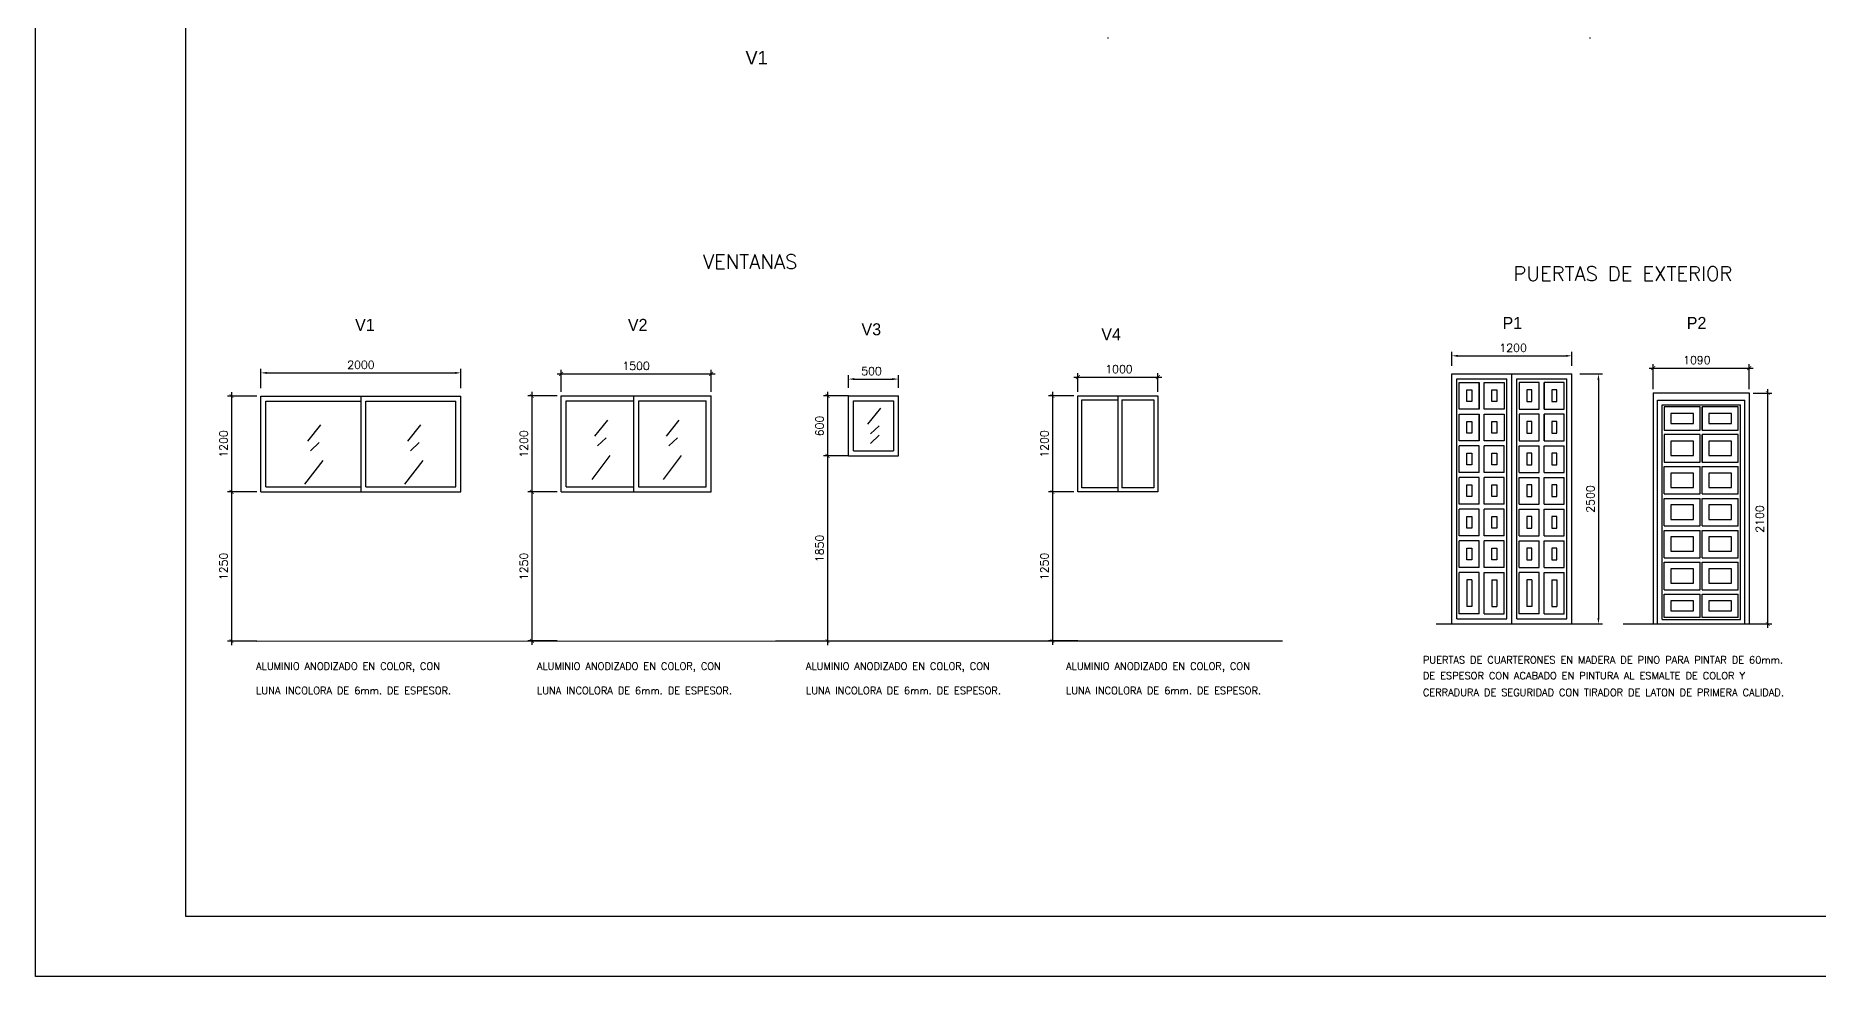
# Model space of a CAD drawing. Header units: millimetres. Extents: x -4480 to 40070, y -12931 to 18569.
# Drawn here: x -4480 to 17800, y -12931 to -1172 of the extents above; entities that cross this region are included whole.
import ezdxf

# ---------------------------------------------------------------- set-up
doc = ezdxf.new("R2010")
doc.units = ezdxf.units.MM
doc.linetypes.add('CYPELINEA', pattern=[0])
for name, color, linetype in [('0-PLANTA', 1, 'Continuous'), ('015', 1, 'Continuous'), ('07', 6, 'Continuous'), ('CALIDADES', 7, 'Continuous'), ('CAPA1', 1, 'Continuous'), ('CAPA2', 2, 'Continuous'), ('CARPINTERIA', 1, 'Continuous'), ('MOBILIARIO', 2, 'Continuous'), ('PILAR_EJES', 1, 'CYPELINEA')]:
    doc.layers.add(name, color=color, linetype=linetype)
doc.styles.add('ROMANS', font='romans.shx')
doc.styles.add('SIMPLEX', font='SIMPLEX.shx', dxfattribs={"height": 40})
doc.styles.get("Standard").update_dxf_attribs({"font": 'romans.shx'})
doc.styles.add('STYLE1', font='')
doc.styles.get('STYLE1').set_extended_font_data('Univers')
doc.dimstyles.new('50', dxfattribs={"dimscale": 50, "dimtxt": 2, "dimasz": 1.5, "dimexe": 1, "dimexo": 2, "dimgap": 1, "dimtad": 1, "dimdec": 0, "dimzin": 12, "dimdsep": 46, "dimtxsty": 'ROMANS', "dimcen": 2.5, "dimclrd": 1, "dimclre": 1, "dimclrt": 2, "dimadec": 0, "dimazin": 0, "dimtfac": 1, "dimtmove": 0, "dimatfit": 3, "dimfxl": 1, "dimtolj": 1, "dimtzin": 12, "dimarcsym": 0})
doc.dimstyles.get("Standard").update_dxf_attribs({"dimscale": 50, "dimtxt": 2, "dimasz": 1, "dimexe": 1, "dimexo": 1, "dimgap": 1, "dimtad": 1, "dimdec": 0, "dimzin": 0, "dimdsep": 46, "dimtxsty": 'Standard', "dimblk1": 'ARCHTICK', "dimblk2": 'ARCHTICK', "dimsah": 1, "dimcen": 1, "dimdle": 1, "dimclrd": 1, "dimclre": 1, "dimclrt": 2, "dimadec": 0, "dimazin": 0, "dimtfac": 1, "dimtdec": 0, "dimtmove": 0, "dimatfit": 3, "dimldrblk": 'ARCHTICK', "dimfxl": 1, "dimtolj": 1, "dimtzin": 0, "dimarcsym": 0})

# ---------------------------------------------------------------- blocks, each defined once
blk = doc.blocks.new('_ARCHTICK')
at = {"color": 0, "linetype": 'ByBlock', "const_width": 0.15}
blk.add_lwpolyline([(-0.5, -0.5), (0.5, 0.5)], dxfattribs=at)
blk = doc.blocks.new('*D17')
at = {"color": 1, "lineweight": -2}
for p, q in [((2037, -5400), (4012, -5400)), ((2087, -5626), (2087, -5350)), ((3962, -5626), (3962, -5350))]:
    blk.add_line(p, q, dxfattribs=at)
at = {"layer": 'Defpoints', "color": 0}
for p in [(3962, -5400), (2087, -5676), (3962, -5676)]:
    blk.add_point(p, dxfattribs=at)
at = {"color": 1, "lineweight": -2, "xscale": 50, "yscale": 50, "zscale": 50, "rotation": 180}
blk.add_blockref('_ARCHTICK', (2087, -5400), dxfattribs=at)
at = {"color": 1, "lineweight": -2, "xscale": 50, "yscale": 50, "zscale": 50}
blk.add_blockref('_ARCHTICK', (3962, -5400), dxfattribs=at)
at = {"color": 2, "insert": (3024, -5300), "char_height": 100, "attachment_point": 5}
blk.add_mtext('\\A1;1500', dxfattribs=at)
blk = doc.blocks.new('*D18')
at = {"color": 1, "lineweight": -2}
for p, q in [((2037, -5676), (1671, -5676)), ((1721, -5626), (1721, -6925)), ((2037, -6875), (1671, -6875))]:
    blk.add_line(p, q, dxfattribs=at)
at = {"layer": 'Defpoints', "color": 0}
for p in [(2087, -5676), (1721, -6875), (2087, -6875)]:
    blk.add_point(p, dxfattribs=at)
at = {"color": 1, "lineweight": -2, "xscale": 50, "yscale": 50, "zscale": 50}
for p, rotation in [((1721, -5676), 90), ((1721, -6875), 270)]:
    blk.add_blockref('_ARCHTICK', p, dxfattribs=dict(at, rotation=rotation))
at = {"color": 2, "insert": (1621, -6276), "char_height": 100, "attachment_point": 5, "rotation": 90}
blk.add_mtext('\\A1;1200', dxfattribs=at)
blk = doc.blocks.new('*D19')
at = {"color": 1, "lineweight": -2}
for p, q in [((5678, -5676), (5367, -5676)), ((5417, -5626), (5417, -6476)), ((5678, -6426), (5367, -6426))]:
    blk.add_line(p, q, dxfattribs=at)
at = {"layer": 'Defpoints', "color": 0}
for p in [(5728, -5676), (5417, -6426), (5728, -6426)]:
    blk.add_point(p, dxfattribs=at)
at = {"color": 1, "lineweight": -2, "xscale": 50, "yscale": 50, "zscale": 50}
for p, rotation in [((5417, -5676), 90), ((5417, -6426), 270)]:
    blk.add_blockref('_ARCHTICK', p, dxfattribs=dict(at, rotation=rotation))
at = {"color": 2, "insert": (5317, -6051), "char_height": 100, "attachment_point": 5, "rotation": 90}
blk.add_mtext('\\A1;600', dxfattribs=at)
blk = doc.blocks.new('*D20')
at = {"color": 1, "lineweight": -2}
for p, q in [((2037, -6876), (1671, -6876)), ((1721, -6826), (1721, -8788)), ((2037, -8738), (1671, -8738))]:
    blk.add_line(p, q, dxfattribs=at)
at = {"layer": 'Defpoints', "color": 0}
for p in [(2087, -6876), (1721, -8738), (2087, -8738)]:
    blk.add_point(p, dxfattribs=at)
at = {"color": 1, "lineweight": -2, "xscale": 50, "yscale": 50, "zscale": 50}
for p, rotation in [((1721, -6876), 90), ((1721, -8738), 270)]:
    blk.add_blockref('_ARCHTICK', p, dxfattribs=dict(at, rotation=rotation))
at = {"color": 2, "insert": (1621, -7807), "char_height": 100, "attachment_point": 5, "rotation": 90}
blk.add_mtext('\\A1;1250', dxfattribs=at)
blk = doc.blocks.new('*D21')
at = {"color": 1, "lineweight": -2}
for p, q in [((5678, -6426), (5367, -6426)), ((5417, -6376), (5417, -8789)), ((5678, -8739), (5367, -8739))]:
    blk.add_line(p, q, dxfattribs=at)
at = {"layer": 'Defpoints', "color": 0}
for p in [(5728, -6426), (5417, -8739), (5728, -8739)]:
    blk.add_point(p, dxfattribs=at)
at = {"color": 1, "lineweight": -2, "xscale": 50, "yscale": 50, "zscale": 50}
for p, rotation in [((5417, -6426), 90), ((5417, -8739), 270)]:
    blk.add_blockref('_ARCHTICK', p, dxfattribs=dict(at, rotation=rotation))
at = {"color": 2, "insert": (5317, -7582), "char_height": 100, "attachment_point": 5, "rotation": 90}
blk.add_mtext('\\A1;1850', dxfattribs=at)
blk = doc.blocks.new('*D22')
at = {"layer": 'CARPINTERIA', "color": 1, "lineweight": -2}
for p, q in [((16985, -5639), (17218, -5639)), ((17168, -8576), (17168, -5589)), ((16876, -8526), (17218, -8526))]:
    blk.add_line(p, q, dxfattribs=at)
at = {"layer": 'Defpoints', "color": 0}
for p in [(16935, -5639), (17168, -5639), (16826, -8526)]:
    blk.add_point(p, dxfattribs=at)
at = {"layer": 'CARPINTERIA', "color": 1, "lineweight": -2, "xscale": 50, "yscale": 50, "zscale": 50}
for p, rotation in [((17168, -5639), 90), ((17168, -8526), 270)]:
    blk.add_blockref('_ARCHTICK', p, dxfattribs=dict(at, rotation=rotation))
at = {"layer": 'CARPINTERIA', "color": 2, "insert": (17068, -7214), "char_height": 100, "attachment_point": 5, "rotation": 90}
blk.add_mtext('\\A1;2100', dxfattribs=at)
blk = doc.blocks.new('*D23')
at = {"layer": '0-PLANTA', "color": 1, "lineweight": -2}
for p, q in [((15686, -5328), (16985, -5328)), ((15736, -5589), (15736, -5278)), ((16935, -5589), (16935, -5278))]:
    blk.add_line(p, q, dxfattribs=at)
at = {"layer": 'Defpoints', "color": 0}
for p in [(16935, -5328), (15736, -5639), (16935, -5639)]:
    blk.add_point(p, dxfattribs=at)
at = {"layer": '0-PLANTA', "color": 1, "lineweight": -2, "xscale": 50, "yscale": 50, "zscale": 50, "rotation": 180}
blk.add_blockref('_ARCHTICK', (15736, -5328), dxfattribs=at)
at = {"layer": '0-PLANTA', "color": 1, "lineweight": -2, "xscale": 50, "yscale": 50, "zscale": 50}
blk.add_blockref('_ARCHTICK', (16935, -5328), dxfattribs=at)
at = {"layer": '0-PLANTA', "color": 2, "insert": (16281, -5228), "char_height": 100, "attachment_point": 5}
blk.add_mtext('\\A1;1090', dxfattribs=at)
blk = doc.blocks.new('*D24')
at = {"layer": 'CALIDADES', "color": 1, "lineweight": -2}
for p, q in [((-1665, -5577), (-1665, -5337)), ((835, -5577), (835, -5337)), ((-1590, -5387), (760, -5387))]:
    blk.add_line(p, q, dxfattribs=at)
at = {"layer": 'CALIDADES', "color": 1}
for points in [[(-1590, -5375), (-1590, -5400), (-1665, -5387)], [(760, -5375), (760, -5400), (835, -5387)]]:
    blk.add_solid(points, dxfattribs=at)
at = {"layer": 'Defpoints', "color": 0}
for p in [(835, -5387), (-1665, -5677), (835, -5677)]:
    blk.add_point(p, dxfattribs=at)
at = {"layer": 'CALIDADES', "color": 2, "insert": (-415, -5287), "char_height": 100, "attachment_point": 5, "style": 'ROMANS'}
blk.add_mtext('\\A1;2000', dxfattribs=at)
blk = doc.blocks.new('*D25')
at = {"layer": 'CALIDADES', "color": 1, "lineweight": -2}
for p, q in [((5678, -5576), (5678, -5415)), ((5753, -5465), (6228, -5465)), ((6303, -5576), (6303, -5415))]:
    blk.add_line(p, q, dxfattribs=at)
at = {"layer": 'CALIDADES', "color": 1}
for points in [[(5753, -5452), (5753, -5477), (5678, -5465)], [(6228, -5452), (6228, -5477), (6303, -5465)]]:
    blk.add_solid(points, dxfattribs=at)
at = {"layer": 'Defpoints', "color": 0}
for p in [(6303, -5465), (5678, -5676), (6303, -5676)]:
    blk.add_point(p, dxfattribs=at)
at = {"layer": 'CALIDADES', "color": 2, "insert": (5966, -5365), "char_height": 100, "attachment_point": 5, "style": 'ROMANS'}
blk.add_mtext('\\A1;500', dxfattribs=at)
blk = doc.blocks.new('*D26')
at = {"color": 1, "lineweight": -2}
for p, q in [((-1715, -5677), (-2082, -5677)), ((-2032, -5627), (-2032, -6925)), ((-1715, -6875), (-2082, -6875))]:
    blk.add_line(p, q, dxfattribs=at)
at = {"layer": 'Defpoints', "color": 0}
for p in [(-1665, -5677), (-2032, -6875), (-1665, -6875)]:
    blk.add_point(p, dxfattribs=at)
at = {"color": 1, "lineweight": -2, "xscale": 50, "yscale": 50, "zscale": 50}
for p, rotation in [((-2032, -5677), 90), ((-2032, -6875), 270)]:
    blk.add_blockref('_ARCHTICK', p, dxfattribs=dict(at, rotation=rotation))
at = {"color": 2, "insert": (-2132, -6276), "char_height": 100, "attachment_point": 5, "rotation": 90}
blk.add_mtext('\\A1;1200', dxfattribs=at)
blk = doc.blocks.new('*D27')
at = {"color": 1, "lineweight": -2}
for p, q in [((-1715, -6875), (-2082, -6875)), ((-2032, -6825), (-2032, -8789)), ((-1715, -8739), (-2082, -8739))]:
    blk.add_line(p, q, dxfattribs=at)
at = {"layer": 'Defpoints', "color": 0}
for p in [(-1665, -6875), (-2032, -8739), (-1665, -8739)]:
    blk.add_point(p, dxfattribs=at)
at = {"color": 1, "lineweight": -2, "xscale": 50, "yscale": 50, "zscale": 50}
for p, rotation in [((-2032, -6875), 90), ((-2032, -8739), 270)]:
    blk.add_blockref('_ARCHTICK', p, dxfattribs=dict(at, rotation=rotation))
at = {"color": 2, "insert": (-2132, -7807), "char_height": 100, "attachment_point": 5, "rotation": 90}
blk.add_mtext('\\A1;1250', dxfattribs=at)
blk = doc.blocks.new('*D28')
at = {"layer": 'CALIDADES', "color": 1, "lineweight": -2}
for p, q in [((13219, -5301), (13219, -5124)), ((14719, -5301), (14719, -5124)), ((13294, -5174), (14644, -5174))]:
    blk.add_line(p, q, dxfattribs=at)
at = {"layer": 'CALIDADES', "color": 1}
for points in [[(13294, -5162), (13294, -5187), (13219, -5174)], [(14644, -5162), (14644, -5187), (14719, -5174)]]:
    blk.add_solid(points, dxfattribs=at)
at = {"layer": 'Defpoints', "color": 0}
for p in [(14719, -5174), (13219, -5401), (14719, -5401)]:
    blk.add_point(p, dxfattribs=at)
at = {"layer": 'CALIDADES', "color": 2, "insert": (13985, -5074), "char_height": 100, "attachment_point": 5, "style": 'ROMANS'}
blk.add_mtext('\\A1;1200', dxfattribs=at)
blk = doc.blocks.new('*D29')
at = {"layer": 'CALIDADES', "color": 1, "lineweight": -2}
for p, q in [((14819, -5401), (15101, -5401)), ((15051, -5476), (15051, -8451)), ((14819, -8526), (15101, -8526))]:
    blk.add_line(p, q, dxfattribs=at)
at = {"layer": 'CALIDADES', "color": 1}
for points in [[(15039, -5476), (15064, -5476), (15051, -5401)], [(15039, -8451), (15064, -8451), (15051, -8526)]]:
    blk.add_solid(points, dxfattribs=at)
at = {"layer": 'Defpoints', "color": 0}
for p in [(14719, -5401), (14719, -8526), (15051, -8526)]:
    blk.add_point(p, dxfattribs=at)
at = {"layer": 'CALIDADES', "color": 2, "insert": (14951, -6964), "char_height": 100, "attachment_point": 5, "rotation": 90, "style": 'ROMANS'}
blk.add_mtext('\\A1;2500', dxfattribs=at)
blk = doc.blocks.new('*D34')
at = {"color": 1, "lineweight": -2}
for p, q in [((8495, -5441), (9595, -5441)), ((8545, -5626), (8545, -5391)), ((9545, -5626), (9545, -5391))]:
    blk.add_line(p, q, dxfattribs=at)
at = {"layer": 'Defpoints', "color": 0}
for p in [(9545, -5441), (8545, -5676), (9545, -5676)]:
    blk.add_point(p, dxfattribs=at)
at = {"color": 1, "lineweight": -2, "xscale": 50, "yscale": 50, "zscale": 50, "rotation": 180}
blk.add_blockref('_ARCHTICK', (8545, -5441), dxfattribs=at)
at = {"color": 1, "lineweight": -2, "xscale": 50, "yscale": 50, "zscale": 50}
blk.add_blockref('_ARCHTICK', (9545, -5441), dxfattribs=at)
at = {"color": 2, "insert": (9059, -5257), "char_height": 100, "attachment_point": 5}
blk.add_mtext('\\A1;\\P1000', dxfattribs=at)
blk = doc.blocks.new('*D35')
at = {"color": 1, "lineweight": -2}
for p, q in [((8495, -5676), (8177, -5676)), ((8227, -5626), (8227, -6926)), ((8495, -6876), (8177, -6876))]:
    blk.add_line(p, q, dxfattribs=at)
at = {"layer": 'Defpoints', "color": 0}
for p in [(8545, -5676), (8227, -6876), (8545, -6876)]:
    blk.add_point(p, dxfattribs=at)
at = {"color": 1, "lineweight": -2, "xscale": 50, "yscale": 50, "zscale": 50}
for p, rotation in [((8227, -5676), 90), ((8227, -6876), 270)]:
    blk.add_blockref('_ARCHTICK', p, dxfattribs=dict(at, rotation=rotation))
at = {"color": 2, "insert": (8127, -6276), "char_height": 100, "attachment_point": 5, "rotation": 90}
blk.add_mtext('\\A1;1200', dxfattribs=at)
blk = doc.blocks.new('*D36')
at = {"color": 1, "lineweight": -2}
for p, q in [((8495, -6876), (8177, -6876)), ((8227, -6826), (8227, -8788)), ((8544, -8738), (8177, -8738))]:
    blk.add_line(p, q, dxfattribs=at)
at = {"layer": 'Defpoints', "color": 0}
for p in [(8545, -6876), (8227, -8738), (8594, -8738)]:
    blk.add_point(p, dxfattribs=at)
at = {"color": 1, "lineweight": -2, "xscale": 50, "yscale": 50, "zscale": 50}
for p, rotation in [((8227, -6876), 90), ((8227, -8738), 270)]:
    blk.add_blockref('_ARCHTICK', p, dxfattribs=dict(at, rotation=rotation))
at = {"color": 2, "insert": (8127, -7807), "char_height": 100, "attachment_point": 5, "rotation": 90}
blk.add_mtext('\\A1;1250', dxfattribs=at)
blk = doc.blocks.new('A2h')
at = {"layer": '015'}
blk.add_lwpolyline([(-594, 0), (-594, 420), (0, 420), (0, 0)], close=True, dxfattribs=at)
at = {"layer": '07'}
blk.add_lwpolyline([(-569, 10), (-569, 410), (-10, 410), (-10, 10)], close=True, dxfattribs=at)

msp = doc.modelspace()

# ---------------------------------------------------------------- linework, layer by layer
at = {"color": 1}
for p, q in [((13025.2, -8526.3), (14869.8, -8526.3)), ((15358.5, -8526.3), (17203.1, -8526.3))]:
    msp.add_line(p, q, dxfattribs=at)
at = {"layer": 'CAPA1'}
for p, q in [((15845.8, -8471.3), (15845.8, -5785.5)), ((15845.8, -5785.5), (16824.8, -5785.5)), ((16824.8, -8471.3), (16824.8, -5785.5)), ((16349.1, -6102.4), (16349.1, -5813)), ((16797.3, -5813), (16349.1, -5813)), ((16797.3, -6102.4), (16797.3, -5813)), ((16349.1, -6102.4), (16797.3, -6102.4)), ((16797.3, -6157.4), (16349.1, -6157.4)), ((16349.1, -6501.8), (16349.1, -6157.4)), ((16797.3, -6501.8), (16797.3, -6157.4)), ((15873.3, -6901.2), (15873.3, -6556.8)), ((15873.3, -6556.8), (16321.6, -6556.8)), ((16321.6, -6901.2), (16321.6, -6556.8)), ((16349.1, -6501.8), (16797.3, -6501.8)), ((16349.1, -6901.2), (16349.1, -6556.8)), ((16349.1, -6556.8), (16797.3, -6556.8)), ((16797.3, -6901.2), (16797.3, -6556.8)), ((15873.3, -6901.2), (16321.6, -6901.2)), ((16349.1, -6901.2), (16797.3, -6901.2)), ((15873.3, -7300.6), (15873.3, -6956.2)), ((15873.3, -6956.2), (16321.6, -6956.2)), ((16321.6, -7300.6), (16321.6, -6956.2)), ((16349.1, -6956.2), (16797.3, -6956.2)), ((16349.1, -7300.6), (16349.1, -6956.2)), ((16797.3, -7300.6), (16797.3, -6956.2)), ((15873.3, -7300.6), (16321.6, -7300.6)), ((16349.1, -7300.6), (16797.3, -7300.6)), ((15873.3, -7355.6), (16321.6, -7355.6)), ((15873.3, -7700), (15873.3, -7355.6)), ((16321.6, -7700), (16321.6, -7355.6)), ((16349.1, -7355.6), (16797.3, -7355.6)), ((16349.1, -7700), (16349.1, -7355.6)), ((16797.3, -7700), (16797.3, -7355.6)), ((15873.3, -7700), (16321.6, -7700)), ((15873.3, -8099.4), (15873.3, -7755)), ((15873.3, -7755), (16321.6, -7755)), ((16321.6, -8099.4), (16321.6, -7755)), ((16349.1, -7700), (16797.3, -7700)), ((16349.1, -8099.4), (16349.1, -7755)), ((16349.1, -7755), (16797.3, -7755)), ((16797.3, -8099.4), (16797.3, -7755)), ((15873.3, -8099.4), (16321.6, -8099.4)), ((15873.3, -8443.8), (15873.3, -8154.4)), ((15873.3, -8154.4), (16321.6, -8154.4)), ((16321.6, -8443.8), (16321.6, -8154.4)), ((16349.1, -8099.4), (16797.3, -8099.4)), ((16349.1, -8154.4), (16797.3, -8154.4)), ((16349.1, -8443.8), (16349.1, -8154.4)), ((16797.3, -8443.8), (16797.3, -8154.4)), ((16321.6, -8443.8), (15873.3, -8443.8)), ((16797.3, -8443.8), (16349.1, -8443.8)), ((15845.8, -8471.3), (16824.8, -8471.3))]:
    msp.add_line(p, q, dxfattribs=at)
for points in [[(15873.3, -6102.4), (16321.6, -6102.4), (16321.6, -5813), (15873.3, -5813)], [(15955.8, -6019.9), (16239.1, -6019.9), (16239.1, -5895.5), (15955.8, -5895.5)], [(16431.6, -6019.9), (16714.8, -6019.9), (16714.8, -5895.5), (16431.6, -5895.5)], [(15873.3, -6501.8), (16321.6, -6501.8), (16321.6, -6157.4), (15873.3, -6157.4)], [(15955.8, -6419.3), (16239.1, -6419.3), (16239.1, -6239.9), (15955.8, -6239.9)], [(16431.6, -6419.3), (16714.8, -6419.3), (16714.8, -6239.9), (16431.6, -6239.9)], [(15955.8, -6818.7), (16239.1, -6818.7), (16239.1, -6639.3), (15955.8, -6639.3)], [(16431.6, -6818.7), (16714.8, -6818.7), (16714.8, -6639.3), (16431.6, -6639.3)], [(15955.8, -7218.1), (16239.1, -7218.1), (16239.1, -7038.7), (15955.8, -7038.7)], [(16431.6, -7218.1), (16714.8, -7218.1), (16714.8, -7038.7), (16431.6, -7038.7)], [(15955.8, -7617.5), (16239.1, -7617.5), (16239.1, -7438.1), (15955.8, -7438.1)], [(16431.6, -7617.5), (16714.8, -7617.5), (16714.8, -7438.1), (16431.6, -7438.1)], [(15955.8, -8016.9), (16239.1, -8016.9), (16239.1, -7837.5), (15955.8, -7837.5)], [(16431.6, -8016.9), (16714.8, -8016.9), (16714.8, -7837.5), (16431.6, -7837.5)], [(15955.8, -8361.3), (16239.1, -8361.3), (16239.1, -8236.9), (15955.8, -8236.9)], [(16431.6, -8361.3), (16714.8, -8361.3), (16714.8, -8236.9), (16431.6, -8236.9)]]:
    msp.add_lwpolyline(points, close=True, dxfattribs=at)
for points in [[(16349.1, -5813), (16349.1, -6102.4)], [(16349.1, -6157.4), (16349.1, -6501.8)]]:
    msp.add_lwpolyline(points, dxfattribs=at)
at = {"layer": 'CAPA2'}
for p, q in [((15735.8, -5638.8), (15735.8, -8526.3)), ((15735.8, -5638.8), (16934.8, -5638.8)), ((15790.8, -8526.3), (15790.8, -5730.5)), ((15790.8, -5730.5), (16879.8, -5730.5)), ((16879.8, -8526.3), (16879.8, -5730.5)), ((16934.8, -5638.8), (16934.8, -8526.3)), ((15735.8, -8526.3), (16934.8, -8526.3))]:
    msp.add_line(p, q, dxfattribs=at)
at = {"layer": 'CARPINTERIA'}
for p, q in [((13281, -8463.8), (13281, -5463.8)), ((13281, -5463.8), (13906, -5463.8)), ((13906, -8463.8), (13906, -5463.8)), ((13968.5, -8526.3), (13968.5, -5401.3)), ((14031, -8463.8), (14031, -5463.8)), ((14031, -5463.8), (14656, -5463.8)), ((14656, -8463.8), (14656, -5463.8)), ((13281, -8463.8), (13906, -8463.8)), ((14031, -8463.8), (14656, -8463.8))]:
    msp.add_line(p, q, dxfattribs=at)
at = {"layer": 'CARPINTERIA', "color": 1}
for p, q in [((2510, -6179.7), (2671.4, -5978)), ((3402, -6179.7), (3563.4, -5978)), ((5920.9, -6028.4), (6082.4, -5826.7)), ((-1078.2, -6239.1), (-916.8, -6037.4)), ((171.8, -6239.1), (333.2, -6037.4)), ((2542.3, -6300.7), (2651.2, -6199.8)), ((3434.3, -6300.7), (3543.2, -6199.8)), ((5953.2, -6149.4), (6062.2, -6048.6)), ((5953.2, -6268.1), (6062.2, -6167.3)), ((-1045.9, -6360.1), (-937, -6259.2)), ((204.1, -6360.1), (313, -6259.2)), ((2473.7, -6720.2), (2699.7, -6421.7)), ((3365.7, -6720.2), (3591.6, -6421.7)), ((-1114.5, -6779.6), (-888.6, -6481.1)), ((135.5, -6779.6), (361.4, -6481.1))]:
    msp.add_line(p, q, dxfattribs=at)
at = {"layer": 'CARPINTERIA'}
msp.add_lwpolyline([(8543.9, -5675.5), (8544.9, -5675.5)], dxfattribs=at)
at = {"layer": 'MOBILIARIO'}
for p, q in [((13218.5, -8526.3), (13218.5, -5401.3)), ((13218.5, -5401.3), (14718.5, -5401.3)), ((13312.3, -5840.9), (13312.3, -5507.5)), ((13312.3, -5507.5), (13562.3, -5507.5)), ((13562.3, -5840.9), (13562.3, -5507.5)), ((14374.8, -5840.9), (14374.8, -5507.5)), ((14624.8, -5507.5), (14374.8, -5507.5)), ((14624.8, -5840.9), (14624.8, -5507.5)), ((14718.5, -8526.3), (14718.5, -5401.3)), ((-1665.4, -5676.8), (834.6, -5676.8)), ((-1665.4, -6875.3), (-1665.4, -5676.8)), ((-1602.9, -6812.9), (-1602.9, -5739.3)), ((-1602.9, -5739.3), (-415.4, -5739.3)), ((-415.4, -5676.8), (-415.4, -6875.4)), ((-352.9, -6812.9), (-352.9, -5739.3)), ((-352.9, -5739.3), (772.2, -5739.3)), ((772.2, -6812.9), (772.2, -5739.3)), ((834.6, -6875.4), (834.6, -5676.8)), ((834.7, -6875.2), (834.7, -5676.7)), ((2086.9, -5676), (3961.9, -5676)), ((2087, -6875.4), (2086.9, -5676)), ((2149.5, -6813), (2149.4, -5738.5)), ((2149.4, -5738.5), (2993.1, -5738.5)), ((2993.1, -5676), (2993.3, -6875.5)), ((3055.6, -5738.5), (3055.8, -6813)), ((3055.6, -5738.5), (3899.4, -5738.5)), ((3899.5, -6813), (3899.4, -5738.5)), ((3962, -6875.4), (3961.9, -5676)), ((5678.3, -5676.2), (6303.3, -5676.2)), ((5678.3, -6426.2), (5678.3, -5676.2)), ((5740.8, -6363.7), (5740.8, -5738.7)), ((5740.8, -5738.7), (6240.8, -5738.7)), ((6240.8, -5738.7), (6240.8, -6363.7)), ((6303.3, -6426.2), (6303.3, -5676.2)), ((13562.3, -5840.9), (13312.3, -5840.9)), ((13312.3, -5903.4), (13562.3, -5903.4)), ((13312.3, -6236.7), (13312.3, -5903.4)), ((13562.3, -6236.7), (13562.3, -5903.4)), ((14374.8, -5840.9), (14624.8, -5840.9)), ((14624.8, -5903.4), (14374.8, -5903.4)), ((14374.8, -6236.7), (14374.8, -5903.4)), ((14624.8, -6236.7), (14624.8, -5903.4)), ((13562.3, -6236.7), (13312.3, -6236.7)), ((14374.8, -6236.7), (14624.8, -6236.7)), ((5678.3, -6426.2), (6303.3, -6426.2)), ((5740.8, -6363.7), (6240.8, -6363.7)), ((13562.3, -6299.2), (13312.3, -6299.2)), ((13312.3, -6632.5), (13312.3, -6299.2)), ((13562.3, -6632.5), (13562.3, -6299.2)), ((13874.8, -6299.2), (13624.8, -6299.2)), ((13624.8, -6632.5), (13624.8, -6299.2)), ((13874.8, -6632.5), (13874.8, -6299.2)), ((14062.3, -6632.5), (14062.3, -6299.2)), ((14062.3, -6299.2), (14312.3, -6299.2)), ((14312.3, -6632.5), (14312.3, -6299.2)), ((14374.8, -6299.2), (14624.8, -6299.2)), ((14374.8, -6632.5), (14374.8, -6299.2)), ((14624.8, -6632.5), (14624.8, -6299.2)), ((13562.3, -6632.5), (13312.3, -6632.5)), ((13874.8, -6632.5), (13624.8, -6632.5)), ((14062.3, -6632.5), (14312.3, -6632.5)), ((14374.8, -6632.5), (14624.8, -6632.5)), ((-1665.3, -6875.4), (834.6, -6875.4)), ((-1602.9, -6812.9), (-415.4, -6812.9)), ((-352.9, -6812.9), (772.2, -6812.9)), ((2087.1, -6875.5), (3961.9, -6875.5)), ((2149.5, -6813), (2993.3, -6813)), ((3055.8, -6813), (3899.5, -6813)), ((13562.3, -6695), (13312.3, -6695)), ((13312.3, -7028.4), (13312.3, -6695)), ((13562.3, -7028.4), (13562.3, -6695)), ((13874.8, -6695), (13624.8, -6695)), ((13624.8, -7028.4), (13624.8, -6695)), ((13874.8, -7028.4), (13874.8, -6695)), ((14062.3, -7028.4), (14062.3, -6695)), ((14062.3, -6695), (14312.3, -6695)), ((14312.3, -7028.4), (14312.3, -6695)), ((14374.8, -6695), (14624.8, -6695)), ((14374.8, -7028.4), (14374.8, -6695)), ((14624.8, -7028.4), (14624.8, -6695)), ((13562.3, -7028.4), (13312.3, -7028.4)), ((13312.3, -7424.2), (13312.3, -7090.9)), ((13562.3, -7090.9), (13312.3, -7090.9)), ((13562.3, -7424.2), (13562.3, -7090.9)), ((13874.8, -7028.4), (13624.8, -7028.4)), ((13624.8, -7424.2), (13624.8, -7090.9)), ((13874.8, -7090.9), (13624.8, -7090.9)), ((13874.8, -7424.2), (13874.8, -7090.9)), ((14062.3, -7028.4), (14312.3, -7028.4)), ((14062.3, -7424.2), (14062.3, -7090.9)), ((14062.3, -7090.9), (14312.3, -7090.9)), ((14312.3, -7424.2), (14312.3, -7090.9)), ((14374.8, -7028.4), (14624.8, -7028.4)), ((14374.8, -7424.2), (14374.8, -7090.9)), ((14374.8, -7090.9), (14624.8, -7090.9)), ((14624.8, -7424.2), (14624.8, -7090.9)), ((13562.3, -7424.2), (13312.3, -7424.2)), ((13562.3, -7486.7), (13312.3, -7486.7)), ((13312.3, -7820), (13312.3, -7486.7)), ((13562.3, -7820), (13562.3, -7486.7)), ((13874.8, -7424.2), (13624.8, -7424.2)), ((13874.8, -7486.7), (13624.8, -7486.7)), ((13624.8, -7820), (13624.8, -7486.7)), ((13874.8, -7820), (13874.8, -7486.7)), ((14062.3, -7424.2), (14312.3, -7424.2)), ((14062.3, -7820), (14062.3, -7486.7)), ((14062.3, -7486.7), (14312.3, -7486.7)), ((14312.3, -7820), (14312.3, -7486.7)), ((14374.8, -7424.2), (14624.8, -7424.2)), ((14374.8, -7486.7), (14624.8, -7486.7)), ((14374.8, -7820), (14374.8, -7486.7)), ((14624.8, -7820), (14624.8, -7486.7)), ((13562.3, -7820), (13312.3, -7820)), ((13312.3, -8401.3), (13312.3, -7882.5)), ((13562.3, -7882.5), (13312.3, -7882.5)), ((13406, -7976.3), (13406, -8307.5)), ((13468.5, -7976.3), (13406, -7976.3)), ((13468.5, -7976.3), (13468.5, -8307.5)), ((13562.3, -8401.3), (13562.3, -7882.5)), ((13874.8, -7820), (13624.8, -7820)), ((13624.8, -7882.5), (13874.8, -7882.5)), ((13624.8, -8401.3), (13624.8, -7882.5)), ((13718.5, -7976.3), (13781, -7976.3)), ((13718.5, -7976.3), (13718.5, -8307.5)), ((13781, -7976.3), (13781, -8307.5)), ((13874.8, -8401.3), (13874.8, -7882.5)), ((14062.3, -7820), (14312.3, -7820)), ((14062.3, -8401.3), (14062.3, -7882.5)), ((14312.3, -7882.5), (14062.3, -7882.5)), ((14156, -7976.3), (14156, -8307.5)), ((14218.5, -7976.3), (14156, -7976.3)), ((14218.5, -7976.3), (14218.5, -8307.5)), ((14312.3, -8401.3), (14312.3, -7882.5)), ((14374.8, -7820), (14624.8, -7820)), ((14374.8, -7882.5), (14624.8, -7882.5)), ((14374.8, -8401.3), (14374.8, -7882.5)), ((14468.5, -7976.3), (14531, -7976.3)), ((14468.5, -7976.3), (14468.5, -8307.5)), ((14531, -7976.3), (14531, -8307.5)), ((14624.8, -8401.3), (14624.8, -7882.5)), ((13562.3, -8401.3), (13312.3, -8401.3)), ((13468.5, -8307.5), (13406, -8307.5)), ((13624.8, -8401.3), (13874.8, -8401.3)), ((13718.5, -8307.5), (13781, -8307.5)), ((14312.3, -8401.3), (14062.3, -8401.3)), ((14218.5, -8307.5), (14156, -8307.5)), ((14374.8, -8401.3), (14624.8, -8401.3)), ((14468.5, -8307.5), (14531, -8307.5))]:
    msp.add_line(p, q, dxfattribs=at)
at = {"layer": 'MOBILIARIO', "color": 3}
for p, q in [((-1715.3, -8739.3), (4767.9, -8738.8)), ((4767.9, -8738.8), (11103.1, -8738.5))]:
    msp.add_line(p, q, dxfattribs=at)
at = {"layer": 'MOBILIARIO'}
for points in [[(13562.3, -5507.5), (13562.3, -5840.9)], [(14374.8, -5507.5), (14374.8, -5840.9)], [(8544.9, -5675.5), (9544.9, -5675.5), (9544.9, -6875.5), (8544.9, -6875.5), (8544.9, -5675.5)], [(9044.9, -6825.5), (8594.9, -6825.5), (8594.9, -5725.5), (9044.9, -5725.5)], [(9044.9, -5675.5), (9044.9, -6875.5)], [(9094.9, -5725.5), (9094.9, -6825.5)], [(9094.9, -5725.5), (9494.9, -5725.5), (9494.9, -6825.5), (9094.9, -6825.5)], [(13562.3, -5903.4), (13562.3, -6236.7)], [(14374.8, -5903.4), (14374.8, -6236.7)]]:
    msp.add_lwpolyline(points, dxfattribs=at)
for points in [[(13874.8, -5840.9), (13624.8, -5840.9), (13624.8, -5507.5), (13874.8, -5507.5)], [(14062.3, -5840.9), (14312.3, -5840.9), (14312.3, -5507.5), (14062.3, -5507.5)], [(13468.5, -5747.1), (13406, -5747.1), (13406, -5601.3), (13468.5, -5601.3)], [(13781, -5747.1), (13718.5, -5747.1), (13718.5, -5601.3), (13781, -5601.3)], [(14156, -5747.1), (14218.5, -5747.1), (14218.5, -5601.3), (14156, -5601.3)], [(14468.5, -5747.1), (14531, -5747.1), (14531, -5601.3), (14468.5, -5601.3)], [(13468.5, -6143), (13406, -6143), (13406, -5997.1), (13468.5, -5997.1)], [(13874.8, -6236.7), (13624.8, -6236.7), (13624.8, -5903.4), (13874.8, -5903.4)], [(13781, -6143), (13718.5, -6143), (13718.5, -5997.1), (13781, -5997.1)], [(14062.3, -6236.7), (14312.3, -6236.7), (14312.3, -5903.4), (14062.3, -5903.4)], [(14156, -6143), (14218.5, -6143), (14218.5, -5997.1), (14156, -5997.1)], [(14468.5, -6143), (14531, -6143), (14531, -5997.1), (14468.5, -5997.1)], [(13468.5, -6538.8), (13406, -6538.8), (13406, -6393), (13468.5, -6393)], [(13781, -6538.8), (13718.5, -6538.8), (13718.5, -6393), (13781, -6393)], [(14156, -6538.8), (14218.5, -6538.8), (14218.5, -6393), (14156, -6393)], [(14468.5, -6538.8), (14531, -6538.8), (14531, -6393), (14468.5, -6393)], [(13468.5, -6934.6), (13406, -6934.6), (13406, -6788.8), (13468.5, -6788.8)], [(13781, -6934.6), (13718.5, -6934.6), (13718.5, -6788.8), (13781, -6788.8)], [(14156, -6934.6), (14218.5, -6934.6), (14218.5, -6788.8), (14156, -6788.8)], [(14468.5, -6934.6), (14531, -6934.6), (14531, -6788.8), (14468.5, -6788.8)], [(13468.5, -7330.5), (13406, -7330.5), (13406, -7184.6), (13468.5, -7184.6)], [(13781, -7330.5), (13718.5, -7330.5), (13718.5, -7184.6), (13781, -7184.6)], [(14156, -7330.5), (14218.5, -7330.5), (14218.5, -7184.6), (14156, -7184.6)], [(14468.5, -7330.5), (14531, -7330.5), (14531, -7184.6), (14468.5, -7184.6)], [(13468.5, -7726.3), (13406, -7726.3), (13406, -7580.5), (13468.5, -7580.5)], [(13781, -7726.3), (13718.5, -7726.3), (13718.5, -7580.5), (13781, -7580.5)], [(14156, -7726.3), (14218.5, -7726.3), (14218.5, -7580.5), (14156, -7580.5)], [(14468.5, -7726.3), (14531, -7726.3), (14531, -7580.5), (14468.5, -7580.5)]]:
    msp.add_lwpolyline(points, close=True, dxfattribs=at)
for centre, start, end in [((-1665.3, -6875.3), 180, 270), ((209.4, -6875.3), 270, 0), ((2087.1, -6875.4), 180, 270), ((3961.9, -6875.4), 270, 0)]:
    msp.add_arc(centre, 0.125, start, end, dxfattribs=at)
at = {"layer": 'PILAR_EJES'}
for p, q in [((8917.9, -1196.9), (8917.9, -1206.9)), ((14942.9, -1196.9), (14942.9, -1206.9))]:
    msp.add_line(p, q, dxfattribs=at)

# ---------------------------------------------------------------- block references
at = {"color": 3, "linetype": 'Continuous', "xscale": 75.00000000028012, "yscale": 74.99999999891588, "zscale": 75.0000000000074}
msp.add_blockref('A2h', (40069.7, -12930.9), dxfattribs=at)

# ---------------------------------------------------------------- texts
at = {"layer": 'CALIDADES', "color": 6, "insert": (4391.2, -1362.3), "char_height": 170, "width": 0.765, "attachment_point": 1, "style": 'STYLE1'}
msp.add_mtext('V1', dxfattribs=at)
at = {"layer": 'CARPINTERIA', "color": 3}
for s, height, style, p in [('VENTANAS', 180, 'SIMPLEX', (3858.4, -4086.5)), ('PUERTAS DE EXTERIOR', 180, 'SIMPLEX', (13987.7, -4237.2)), ('V1', 150, 'STYLE1', (-487.9, -4862.2)), ('V2', 150, 'STYLE1', (2921.4, -4862.2)), ('V3', 150, 'STYLE1', (5840.6, -4917.7)), ('V4', 150, 'STYLE1', (8838.4, -4979.6)), ('P1', 150, 'STYLE1', (13852.5, -4838.4)), ('P2', 150, 'STYLE1', (16154.6, -4838.4))]:
    msp.add_text(s, height=height, dxfattribs=dict(at, style=style)).set_placement(p)
at = {"layer": 'CARPINTERIA', "color": 2, "style": 'SIMPLEX'}
for s, p in [('ALUMINIO ANODIZADO EN COLOR, CON', (-1725.5, -9097.9)), ('ALUMINIO ANODIZADO EN COLOR, CON', (1784.4, -9097.9)), ('ALUMINIO ANODIZADO EN COLOR, CON', (5146, -9097.9)), ('ALUMINIO ANODIZADO EN COLOR, CON', (8397.3, -9097.9)), ('PUERTAS DE CUARTERONES EN MADERA DE PINO PARA PINTAR DE 60mm. ', (12856.7, -9020.3)), ('DE ESPESOR CON ACABADO EN PINTURA AL ESMALTE DE COLOR Y ', (12856.7, -9216.9)), ('LUNA INCOLORA DE 6mm. DE ESPESOR.', (-1725.5, -9403.2)), ('LUNA INCOLORA DE 6mm. DE ESPESOR.', (1784.4, -9403.2)), ('LUNA INCOLORA DE 6mm. DE ESPESOR.', (5146, -9403.2)), ('LUNA INCOLORA DE 6mm. DE ESPESOR.', (8397.3, -9403.2)), ('CERRADURA DE SEGURIDAD CON TIRADOR DE LATON DE PRIMERA CALIDAD.', (12856.7, -9426.9))]:
    msp.add_text(s, height=90, dxfattribs=at).set_placement(p)

# ---------------------------------------------------------------- dimensions: what is measured, and where the dimension line sits
for base, p1, p2, text, picture, middle in [((9544.9, -5440.6), (8544.9, -5675.5), (9544.9, -5675.5), '\\P1000', '*D34', (9059, -5440.6)), ((3961.9, -5400.3), (2086.9, -5676), (3961.9, -5676), '1500', '*D17', (3024.4, -5400.3))]:
    dim = msp.add_linear_dim(base=base, p1=p1, p2=p2, text=text, dimstyle='Standard')
    dim.commit()
    dim.dimension.update_dxf_attribs({"geometry": picture, "text_midpoint": middle, "dimtype": 160})
for base, p1, p2, text, picture, middle in [((-2031.9, -6875.3), (-1665.4, -5676.8), (-1665.4, -6875.3), '1200', '*D26', (-2131.9, -6276.1)), ((1720.6, -6875.4), (2086.9, -5676), (2087, -6875.4), '1200', '*D18', (1620.6, -6275.7)), ((5417.2, -6426.2), (5728.3, -5676.2), (5728.3, -6426.2), '600', '*D19', (5317.2, -6051.2)), ((8227.4, -6875.5), (8544.9, -5675.5), (8544.9, -6875.5), '1200', '*D35', (8127.4, -6275.5)), ((5417.2, -8738.7), (5728.3, -6426.2), (5728.3, -8738.7), '1850', '*D21', (5317.2, -7582.4)), ((-2031.9, -8739.3), (-1665.3, -6875.4), (-1665.3, -8739.3), '1250', '*D27', (-2131.9, -7807.4)), ((1720.6, -8738.5), (2087.1, -6875.5), (2087, -8738.5), '1250', '*D20', (1620.6, -7807)), ((8227.4, -8738), (8544.9, -6875.5), (8594, -8738), '1250', '*D36', (8127.4, -7806.8))]:
    dim = msp.add_linear_dim(base=base, p1=p1, p2=p2, angle=90, text=text, dimstyle='Standard')
    dim.commit()
    dim.dimension.update_dxf_attribs({"geometry": picture, "text_midpoint": middle})
at = {"layer": '0-PLANTA'}
dim = msp.add_linear_dim(base=(16934.8, -5327.5), p1=(15735.8, -5638.8), p2=(16934.8, -5638.8), text='1090', dimstyle='Standard', dxfattribs=at)
dim.commit()
dim.dimension.update_dxf_attribs({"geometry": '*D23', "text_midpoint": (16280.8, -5327.5), "dimtype": 160})
at = {"layer": 'CALIDADES'}
for base, p1, p2, text, picture, middle in [((14718.5, -5174.2), (13218.5, -5401.3), (14718.5, -5401.3), '1200', '*D28', (13984.8, -5174.2)), ((834.6, -5387.5), (-1665.4, -5676.8), (834.6, -5676.8), '2000', '*D24', (-415.4, -5387.5)), ((6303.3, -5464.7), (5678.3, -5676.2), (6303.3, -5676.2), '500', '*D25', (5966.4, -5464.7))]:
    dim = msp.add_linear_dim(base=base, p1=p1, p2=p2, text=text, dimstyle='50', dxfattribs=at)
    dim.commit()
    dim.dimension.update_dxf_attribs({"geometry": picture, "text_midpoint": middle, "dimtype": 160})
dim = msp.add_linear_dim(base=(15051, -8526.3), p1=(14718.5, -5401.3), p2=(14718.5, -8526.3), angle=90, text='2500', dimstyle='50', dxfattribs=at)
dim.commit()
dim.dimension.update_dxf_attribs({"geometry": '*D29', "text_midpoint": (14951, -6963.8)})
at = {"layer": 'CARPINTERIA'}
dim = msp.add_linear_dim(base=(17168.1, -5638.8), p1=(16825.8, -8526.3), p2=(16934.8, -5638.8), angle=90, text='2100', dimstyle='Standard', dxfattribs=at)
dim.commit()
dim.dimension.update_dxf_attribs({"geometry": '*D22', "text_midpoint": (17168.1, -7213.8), "dimtype": 160})

doc.saveas('drawing.dxf')
